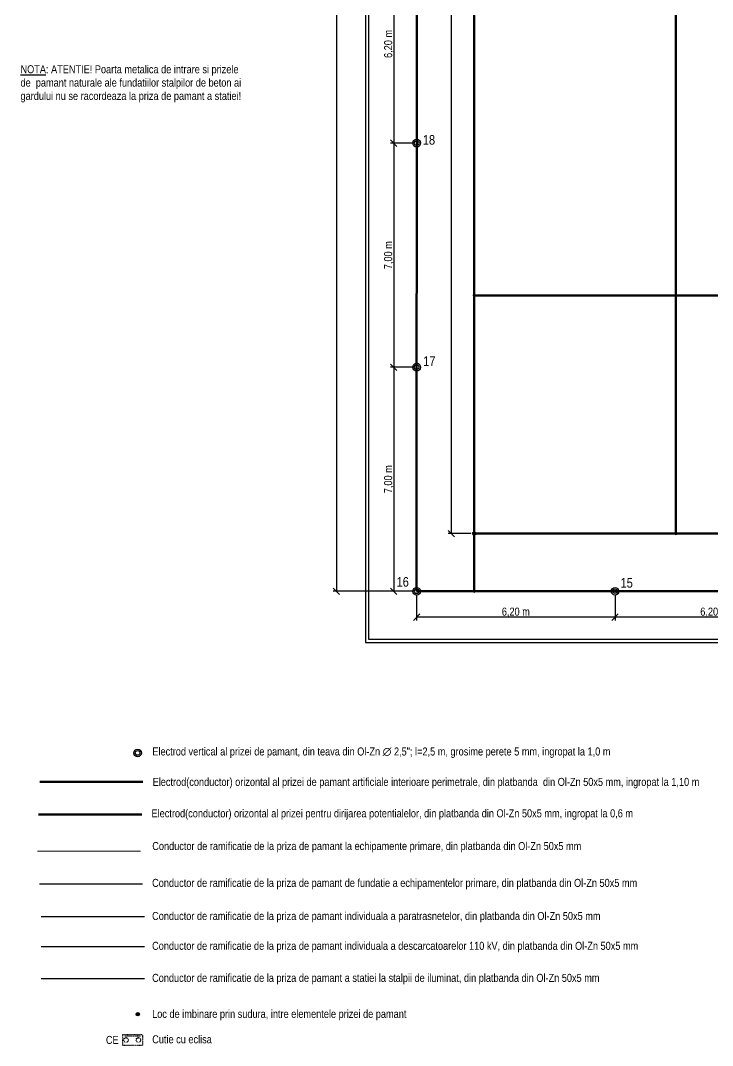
# Model space of a CAD drawing. Header units: inches. Extents: x -406115 to -363140, y -27318 to 35879.
# Drawn here: x -406115 to -384496, y -27318 to 4708 of the extents above; entities that cross this region are included whole.
import ezdxf

# ---------------------------------------------------------------- set-up
doc = ezdxf.new("R2010")
doc.units = ezdxf.units.IN
doc.header["$MEASUREMENT"] = 0
doc.header["$PDSIZE"] = 5
doc.linetypes.add('ACAD_ISO03W100', pattern=[30, 12, -18])
for name, color, linetype, lineweight, true_color in [('cote', 7, 'Continuous', 9, 0x525252), ('priza dirijare potentiale', 7, 'Continuous', 80, 0x9eff9e), ('priza pam.artificiala perimetrala', 7, 'Continuous', 80, 0x96222e), ('ramificatii la priza pamant', 7, 'Continuous', 5, 0x007a00)]:
    doc.layers.add(name, color=color, linetype=linetype, lineweight=lineweight, true_color=true_color)
for name, color, linetype, lineweight in [('cutie cu eclisa', 7, 'ACAD_ISO03W100', 25), ('electrozi verticali cupru perimetrali', 22, 'Continuous', 30), ('legatura la priza pam.a stalp.ilum.', 130, 'Continuous', 30), ('linie groasa', 2, 'Continuous', 50), ('loc sudura', 92, 'Continuous', 30), ('priza pamant pentru descarcatoare', 6, 'Continuous', 30), ('priza pamant pentru paratrasnete', 30, 'Continuous', 30), ('ramificatie la priza fundatie', 5, 'Continuous', 30), ('text 1', 7, 'Continuous', 25)]:
    doc.layers.add(name, color=color, linetype=linetype, lineweight=lineweight)
doc.layers.add('ESL AIL', color=1, linetype='Continuous')
doc.styles.get("Standard").update_dxf_attribs({"font": 'ARIALN.TTF'})
doc.dimstyles.get("Standard").update_dxf_attribs({"dimtxt": 250, "dimasz": 200, "dimexe": 100, "dimexo": 100, "dimgap": 100, "dimtad": 1, "dimlfac": 0.001, "dimzin": 0, "dimtxsty": 'Standard', "dimblk": 'OBLIQUE', "dimcen": 0.09, "dimadec": 0, "dimazin": 0, "dimtfac": 1, "dimtofl": 0, "dimtmove": 0, "dimatfit": 3, "dimfxl": 1, "dimtolj": 1, "dimtzin": 0, "dimarcsym": 1})

# ---------------------------------------------------------------- blocks, each defined once
blk = doc.blocks.new('_Oblique')
at = {"color": 0, "linetype": 'ByBlock', "lineweight": -2}
blk.add_line((-0.5, -0.5), (0.5, 0.5), dxfattribs=at)
blk = doc.blocks.new('*D261')
at = {"layer": 'Defpoints', "color": 0, "ltscale": 0.01, "transparency": 16777216}
for p in [(-393740, 31875), (-396245, -13126), (-393739, -13126)]:
    blk.add_point(p, dxfattribs=at)
at = {"layer": 'linie groasa', "color": 0, "lineweight": -2, "ltscale": 0.01, "transparency": 16777216}
for p, q in [((-393840, 31875), (-396345, 31875)), ((-396245, 31875), (-396245, -13126)), ((-393839, -13126), (-396345, -13126))]:
    blk.add_line(p, q, dxfattribs=at)
at = {"layer": 'linie groasa', "color": 0, "lineweight": -2, "ltscale": 0.01, "transparency": 16777216, "xscale": 200, "yscale": 200, "zscale": 200}
for p, rotation in [((-396245, 31875), 90), ((-396245, -13126), 270)]:
    blk.add_blockref('_Oblique', p, dxfattribs=dict(at, rotation=rotation))
at = {"layer": 'linie groasa', "color": 0, "ltscale": 0.01, "transparency": 16777216, "insert": (-396395, 9375), "char_height": 250, "attachment_point": 5, "rotation": 90}
blk.add_mtext('\\A1;45,00 m', dxfattribs=at)
blk = doc.blocks.new('*D262')
at = {"layer": 'Defpoints', "color": 0, "ltscale": 0.01, "transparency": 16777216}
for p in [(-391939, 30075), (-392656, -11325), (-391941, -11325)]:
    blk.add_point(p, dxfattribs=at)
at = {"layer": 'linie groasa', "color": 0, "lineweight": -2, "ltscale": 0.01, "transparency": 16777216}
for p, q in [((-392039, 30075), (-392756, 30075)), ((-392656, 30075), (-392656, -11325)), ((-392041, -11325), (-392756, -11325))]:
    blk.add_line(p, q, dxfattribs=at)
at = {"layer": 'linie groasa', "color": 0, "lineweight": -2, "ltscale": 0.01, "transparency": 16777216, "xscale": 200, "yscale": 200, "zscale": 200}
for p, rotation in [((-392656, 30075), 90), ((-392656, -11325), 270)]:
    blk.add_blockref('_Oblique', p, dxfattribs=dict(at, rotation=rotation))
at = {"layer": 'linie groasa', "color": 0, "ltscale": 0.01, "transparency": 16777216, "insert": (-392807, 9375), "char_height": 250, "attachment_point": 5, "rotation": 90}
blk.add_mtext('\\A1;41,40 m', dxfattribs=at)
blk = doc.blocks.new('*D272')
at = {"layer": 'cote', "color": 0, "lineweight": -2, "ltscale": 0.01, "transparency": 16777216}
for p, q in [((-387540, -13224), (-387540, -14035)), ((-381339, -13224), (-381339, -14035)), ((-381339, -13935), (-387540, -13935))]:
    blk.add_line(p, q, dxfattribs=at)
at = {"layer": 'Defpoints', "color": 0, "ltscale": 0.01, "transparency": 16777216}
for p in [(-387540, -13124), (-381339, -13124), (-387540, -13935)]:
    blk.add_point(p, dxfattribs=at)
at = {"layer": 'cote', "color": 0, "lineweight": -2, "ltscale": 0.01, "transparency": 16777216, "xscale": 200, "yscale": 200, "zscale": 200, "rotation": 180}
blk.add_blockref('_Oblique', (-387540, -13935), dxfattribs=at)
at = {"layer": 'cote', "color": 0, "lineweight": -2, "ltscale": 0.01, "transparency": 16777216, "xscale": 200, "yscale": 200, "zscale": 200}
blk.add_blockref('_Oblique', (-381339, -13935), dxfattribs=at)
at = {"layer": 'cote', "color": 0, "ltscale": 0.01, "transparency": 16777216, "insert": (-384440, -13785), "char_height": 250, "attachment_point": 5}
blk.add_mtext('\\A1;6,20 m', dxfattribs=at)
blk = doc.blocks.new('*D273')
at = {"layer": 'cote', "color": 0, "lineweight": -2, "ltscale": 0.01, "transparency": 16777216}
for p, q in [((-393739, -13226), (-393739, -14035)), ((-387540, -13224), (-387540, -14035)), ((-387540, -13935), (-393739, -13935))]:
    blk.add_line(p, q, dxfattribs=at)
at = {"layer": 'Defpoints', "color": 0, "ltscale": 0.01, "transparency": 16777216}
for p in [(-393739, -13126), (-387540, -13124), (-393739, -13935)]:
    blk.add_point(p, dxfattribs=at)
at = {"layer": 'cote', "color": 0, "lineweight": -2, "ltscale": 0.01, "transparency": 16777216, "xscale": 200, "yscale": 200, "zscale": 200, "rotation": 180}
blk.add_blockref('_Oblique', (-393739, -13935), dxfattribs=at)
at = {"layer": 'cote', "color": 0, "lineweight": -2, "ltscale": 0.01, "transparency": 16777216, "xscale": 200, "yscale": 200, "zscale": 200}
blk.add_blockref('_Oblique', (-387540, -13935), dxfattribs=at)
at = {"layer": 'cote', "color": 0, "ltscale": 0.01, "transparency": 16777216, "insert": (-390640, -13785), "char_height": 250, "attachment_point": 5}
blk.add_mtext('\\A1;6,20 m', dxfattribs=at)
blk = doc.blocks.new('*D274')
at = {"layer": 'cote', "color": 0, "lineweight": -2, "ltscale": 0.01, "transparency": 16777216}
for p, q in [((-393840, -6125), (-394555, -6125)), ((-394455, -6125), (-394455, -13125)), ((-393840, -13125), (-394555, -13125))]:
    blk.add_line(p, q, dxfattribs=at)
at = {"layer": 'Defpoints', "color": 0, "ltscale": 0.01, "transparency": 16777216}
for p in [(-393740, -6125), (-394455, -13125), (-393740, -13125)]:
    blk.add_point(p, dxfattribs=at)
at = {"layer": 'cote', "color": 0, "lineweight": -2, "ltscale": 0.01, "transparency": 16777216, "xscale": 200, "yscale": 200, "zscale": 200}
for p, rotation in [((-394455, -6125), 90), ((-394455, -13125), 270)]:
    blk.add_blockref('_Oblique', p, dxfattribs=dict(at, rotation=rotation))
at = {"layer": 'cote', "color": 0, "ltscale": 0.01, "transparency": 16777216, "insert": (-394606, -9625), "char_height": 250, "attachment_point": 5, "rotation": 90}
blk.add_mtext('\\A1;7,00 m', dxfattribs=at)
blk = doc.blocks.new('*D275')
at = {"layer": 'cote', "color": 0, "lineweight": -2, "ltscale": 0.01, "transparency": 16777216}
for p, q in [((-393839, 875), (-394555, 875)), ((-394455, 875), (-394455, -6125)), ((-393839, -6125), (-394555, -6125))]:
    blk.add_line(p, q, dxfattribs=at)
at = {"layer": 'Defpoints', "color": 0, "ltscale": 0.01, "transparency": 16777216}
for p in [(-393739, 875), (-394455, -6125), (-393739, -6125)]:
    blk.add_point(p, dxfattribs=at)
at = {"layer": 'cote', "color": 0, "lineweight": -2, "ltscale": 0.01, "transparency": 16777216, "xscale": 200, "yscale": 200, "zscale": 200}
for p, rotation in [((-394455, 875), 90), ((-394455, -6125), 270)]:
    blk.add_blockref('_Oblique', p, dxfattribs=dict(at, rotation=rotation))
at = {"layer": 'cote', "color": 0, "ltscale": 0.01, "transparency": 16777216, "insert": (-394606, -2625), "char_height": 250, "attachment_point": 5, "rotation": 90}
blk.add_mtext('\\A1;7,00 m', dxfattribs=at)
blk = doc.blocks.new('*D276')
at = {"layer": 'cote', "color": 0, "lineweight": -2, "ltscale": 0.01, "transparency": 16777216}
for p, q in [((-393840, 7075), (-394555, 7075)), ((-394455, 7075), (-394455, 875)), ((-393839, 875), (-394555, 875))]:
    blk.add_line(p, q, dxfattribs=at)
at = {"layer": 'Defpoints', "color": 0, "ltscale": 0.01, "transparency": 16777216}
for p in [(-393740, 7075), (-394455, 875), (-393739, 875)]:
    blk.add_point(p, dxfattribs=at)
at = {"layer": 'cote', "color": 0, "lineweight": -2, "ltscale": 0.01, "transparency": 16777216, "xscale": 200, "yscale": 200, "zscale": 200}
for p, rotation in [((-394455, 7075), 90), ((-394455, 875), 270)]:
    blk.add_blockref('_Oblique', p, dxfattribs=dict(at, rotation=rotation))
at = {"layer": 'cote', "color": 0, "ltscale": 0.01, "transparency": 16777216, "insert": (-394606, 3975), "char_height": 250, "attachment_point": 5, "rotation": 90}
blk.add_mtext('\\A1;6,20 m', dxfattribs=at)

msp = doc.modelspace()

# ---------------------------------------------------------------- hatches: boundary and pattern name
at = {"layer": 'loc sudura', "ltscale": 0.13}
h = msp.add_hatch(color=256, dxfattribs=at)
h.paths.add_polyline_path([(-391940.137, -3937.374), (-391940.137, -3835.374, -1)])
h.paths.add_polyline_path([(-391940.137, -3835.374), (-391940.137, -3886.374), (-391991.137, -3886.374, -0.414213563)])
h.paths.add_polyline_path([(-391940.137, -3886.374), (-391940.137, -3937.374, -0.414213562), (-391991.137, -3886.374)])
h = msp.add_hatch(color=256, dxfattribs=at)
h.paths.add_polyline_path([(-385639.137, -3937.374), (-385639.137, -3835.374, -1)])
h.paths.add_polyline_path([(-385639.137, -3835.374), (-385639.137, -3886.374), (-385690.137, -3886.374, -0.414213563)])
h.paths.add_polyline_path([(-385639.137, -3886.374), (-385639.137, -3937.374, -0.414213562), (-385690.137, -3886.374)])
h = msp.add_hatch(color=256, dxfattribs=at)
h.paths.add_polyline_path([(-391991.872, -11324.731), (-391889.872, -11324.731, 1)])
h.paths.add_polyline_path([(-391889.872, -11324.731), (-391940.872, -11324.731), (-391940.872, -11375.731, 0.414213563)])
h.paths.add_polyline_path([(-391940.872, -11324.731), (-391991.872, -11324.731, 0.414213562), (-391940.872, -11375.731)])
h = msp.add_hatch(color=256, dxfattribs=at)
h.paths.add_polyline_path([(-391940.137, -11375.587), (-391940.137, -11273.587, -1)])
h.paths.add_polyline_path([(-391940.137, -11273.587), (-391940.137, -11324.587), (-391991.137, -11324.587, -0.414213563)])
h.paths.add_polyline_path([(-391940.137, -11324.587), (-391940.137, -11375.587, -0.414213562), (-391991.137, -11324.587)])
h = msp.add_hatch(color=256, dxfattribs=at)
h.paths.add_polyline_path([(-385639.137, -11375.087), (-385639.137, -11273.087, -1)])
h.paths.add_polyline_path([(-385639.137, -11273.087), (-385639.137, -11324.087), (-385690.137, -11324.087, -0.414213563)])
h.paths.add_polyline_path([(-385639.137, -11324.087), (-385639.137, -11375.087, -0.414213562), (-385690.137, -11324.087)])
h = msp.add_hatch(color=256, dxfattribs=at)
h.paths.add_polyline_path([(-391940.137, -13175.541), (-391940.137, -13073.541, -1)])
h.paths.add_polyline_path([(-391940.137, -13073.541), (-391940.137, -13124.541), (-391991.137, -13124.541, -0.414213563)])
h.paths.add_polyline_path([(-391940.137, -13124.541), (-391940.137, -13175.541, -0.414213562), (-391991.137, -13124.541)])
h = msp.add_hatch(color=256, dxfattribs=at)
h.paths.add_polyline_path([(-402501.268, -26341.688), (-402399.268, -26341.688, 1)])
h.paths.add_polyline_path([(-402399.268, -26341.688), (-402450.268, -26341.688), (-402450.268, -26392.688, 0.414213563)])
h.paths.add_polyline_path([(-402450.268, -26341.688), (-402501.268, -26341.688, 0.414213562), (-402450.268, -26392.688)])

# ---------------------------------------------------------------- linework, layer by layer
msp.add_lwpolyline([(-395339.872, 33474.769), (-395339.872, -14725.231), (-363139.872, -14725.231), (-363139.872, 33474.769)], close=True)
msp.add_lwpolyline([(-381469.617, 33374.769), (-395239.872, 33374.769), (-395239.872, -14625.231), (-381189.872, -14625.231)])
at = {"layer": 'cutie cu eclisa', "ltscale": 0.01}
msp.add_line((-402362.385, -27029.579), (-402855.851, -27029.579), dxfattribs=at)
msp.add_lwpolyline([(-402302.001, -27318.24), (-402920.315, -27318.24), (-402920.315, -26972.916), (-402302.001, -26972.916)], close=True, dxfattribs=at)
for centre in [(-402815.617, -27145.578), (-402430.344, -27145.578)]:
    msp.add_circle(centre, 72.216, dxfattribs=at)
at = {"layer": 'electrozi verticali cupru perimetrali'}
for centre, radius in [((-393739.372, 875.269), 120), ((-393739.872, 874.769), 71.664), ((-393739.372, -6124.731), 120), ((-393739.872, -6125.231), 71.664), ((-393739.372, -13125.731), 120), ((-393739.872, -13125.231), 71.664), ((-387539.872, -13124.231), 120), ((-387539.372, -13123.731), 71.664), ((-402458, -18175.527), 120), ((-402457.5, -18176.027), 71.664)]:
    msp.add_circle(centre, radius, dxfattribs=at)
at = {"layer": 'legatura la priza pam.a stalp.ilum.'}
msp.add_line((-405467.056, -25221.967), (-402245.043, -25221.967), dxfattribs=at)
at = {"layer": 'loc sudura', "ltscale": 0.13}
for centre in [(-391940.872, -11324.731), (-402450.268, -26341.688)]:
    msp.add_circle(centre, 51, dxfattribs=at)
at = {"layer": 'priza dirijare potentiale'}
for p, q in [((-391940.872, -11325.231), (-391940.872, 30074.769)), ((-385639.872, 30074.769), (-385639.872, -11324.731)), ((-366540.372, -11324.731), (-391940.872, -11324.731))]:
    msp.add_line(p, q, dxfattribs=at)
at = {"layer": 'priza dirijare potentiale', "ltscale": 0.01}
for p, q in [((-381783.59, -3887.017), (-391940.872, -3887.017)), ((-391940.872, -11325.231), (-391940.872, -13125.184))]:
    msp.add_line(p, q, dxfattribs=at)
at = {"layer": 'priza dirijare potentiale', "ltscale": 0.13}
msp.add_line((-405549.171, -20096.656), (-402327.158, -20096.656), dxfattribs=at)
at = {"layer": 'priza pam.artificiala perimetrala'}
for p, q in [((-393733.728, 14629.739), (-393739.372, -13125.731)), ((-393740.872, -13125.231), (-374290.372, -13124.731))]:
    msp.add_line(p, q, dxfattribs=at)
at = {"layer": 'priza pam.artificiala perimetrala', "ltscale": 0.13}
msp.add_line((-405514.017, -19078.046), (-402292.004, -19078.046), dxfattribs=at)
at = {"layer": 'priza pamant pentru descarcatoare', "ltscale": 0.01}
msp.add_line((-405467.056, -24220.54), (-402245.043, -24220.54), dxfattribs=at)
at = {"layer": 'priza pamant pentru paratrasnete', "ltscale": 0.01}
msp.add_line((-405467.056, -23287.993), (-402245.043, -23287.993), dxfattribs=at)
at = {"layer": 'ramificatie la priza fundatie', "ltscale": 0.01}
msp.add_line((-405521.975, -22269.483), (-402299.962, -22269.483), dxfattribs=at)
at = {"layer": 'ramificatii la priza pamant'}
msp.add_line((-405588.6, -21248.936), (-402366.586, -21248.936), dxfattribs=at)

# ---------------------------------------------------------------- texts
at = {"layer": 'ESL AIL', "color": 5, "char_height": 250, "attachment_point": 1}
for s, insert, width in [('{\\C7;Electrod vertical al prizei de pamant, din teava din Ol-Zn \\Fisocp|c0;∅\\fArial Narrow|b0|i0|c238|p34; 2,5"; l=2,5 m, grosime perete 5 mm, ingropat la 1,0 m}', (-401995.451, -18006.388), 15620.61967), ('{\\C7;Electrod(conductor) orizontal al prizei de pamant artificiale interioare perimetrale, din platbanda  din Ol-Zn 50x5 mm, ingropat la 1,10 m}', (-401986.866, -18957.571), 17648.84947), ('{\\C7;Electrod(conductor) orizontal al prizei pentru dirijarea potentialelor, din platbanda din Ol-Zn 50x5 mm, ingropat la 0,6 m}', (-402022.019, -19939.076), 16605.45843), ('{\\C7;Conductor de ramificatie de la priza de pamant la echipamente primare, din platbanda din Ol-Zn 50x5 mm}', (-401997.778, -20961.411), 14529.62433), ('{\\C7;Conductor de ramificatie de la priza de pamant de fundatie a echipamentelor primare, din platbanda din Ol-Zn 50x5 mm}', (-402003.299, -22112.73), 15323.3554), ('{\\C7;Conductor de ramificatie de la priza de pamant individuala a paratrasnetelor, din platbanda din Ol-Zn 50x5 mm}', (-402003.299, -23146.501), 14529.62433), ('{\\C7;Conductor de ramificatie de la priza de pamant individuala a descarcatoarelor 110 kV, din platbanda din Ol-Zn 50x5 mm}', (-402003.299, -24079.048), 15297.15778), ('{\\C7;Conductor de ramificatie de la priza de pamant a statiei la stalpii de iluminat, din platbanda din Ol-Zn 50x5 mm}', (-402003.299, -25080.476), 15297.15778), ('{\\C7;Loc de imbinare prin sudura, intre elementele prizei de pamant}', (-402003.264, -26205.664), 16034.92795), ('{\\C7;CE }', (-403446.374, -27018.677), 14529.62433), ('{\\C7;Cutie cu eclisa }', (-401999.771, -26999.314), 14529.62433)]:
    msp.add_mtext(s, dxfattribs=dict(at, insert=insert, width=width))
at = {"layer": 'priza pam.artificiala perimetrala', "ltscale": 0.13, "char_height": 300, "width": 1701.26924, "attachment_point": 1, "rotation": 359.9188703}
for s, insert in [('18', (-393544.765, 1128.666)), ('17', (-393534.183, -5785.527)), ('16', (-394364.739, -12682.126)), ('15', (-387366.848, -12711.286))]:
    msp.add_mtext(s, dxfattribs=dict(at, insert=insert))
at = {"layer": 'text 1', "insert": (-406115.011, 3309.019), "char_height": 250, "width": 15577.22829, "attachment_point": 1}
msp.add_mtext('{\\LNOTA}: ATENTIE! Poarta metalica de intrare si prizele\\Pde  pamant naturale ale fundatiilor stalpilor de beton ai\\Pgardului nu se racordeaza la priza de pamant a statiei!        ', dxfattribs=at)

# ---------------------------------------------------------------- dimensions: what is measured, and where the dimension line sits
at = {"layer": 'cote', "ltscale": 0.01}
for base, p1, p2, picture, middle in [((-394455.345, 875.269), (-393739.872, 7074.769), (-393739.372, 875.269), '*D276', (-394605.584, 3975.019)), ((-394455.345, -6124.731), (-393739.372, 875.269), (-393739.372, -6124.731), '*D275', (-394605.584, -2624.731)), ((-394455.345, -13125.231), (-393739.872, -6125.231), (-393739.872, -13125.231), '*D274', (-394605.584, -9625.231))]:
    dim = msp.add_linear_dim(base=base, p1=p1, p2=p2, angle=90, dimstyle='Standard', override={"dimgap": 0, "dimpost": ' m'}, dxfattribs=at)
    dim.commit()
    dim.dimension.update_dxf_attribs({"geometry": picture, "text_midpoint": middle})
for base, p1, p2, picture, middle in [((-393739.372, -13935.419), (-387539.872, -13124.231), (-393739.372, -13125.731), '*D273', (-390639.622, -13785.18)), ((-387539.872, -13935.419), (-381339.372, -13123.731), (-387539.872, -13124.231), '*D272', (-384439.622, -13785.18))]:
    dim = msp.add_linear_dim(base=base, p1=p1, p2=p2, dimstyle='Standard', override={"dimgap": 0, "dimpost": ' m'}, dxfattribs=at)
    dim.commit()
    dim.dimension.update_dxf_attribs({"geometry": picture, "text_midpoint": middle})
at = {"layer": 'linie groasa', "ltscale": 0.01}
for base, p1, p2, picture, middle in [((-396245.102, -13125.731), (-393739.872, 31874.769), (-393739.372, -13125.731), '*D261', (-396395.341, 9374.519)), ((-392656.32, -11325.231), (-391939.372, 30074.769), (-391940.872, -11325.231), '*D262', (-392806.558, 9374.769))]:
    dim = msp.add_linear_dim(base=base, p1=p1, p2=p2, angle=90, dimstyle='Standard', override={"dimgap": 0, "dimpost": ' m'}, dxfattribs=at)
    dim.commit()
    dim.dimension.update_dxf_attribs({"geometry": picture, "text_midpoint": middle})

doc.saveas('drawing.dxf')
